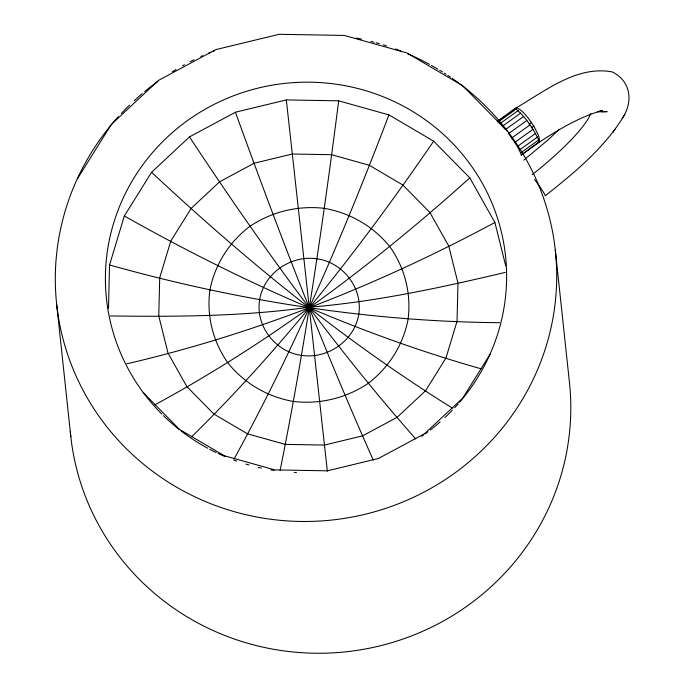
<?xml version="1.0" encoding="UTF-8"?>
<svg xmlns="http://www.w3.org/2000/svg" width="686" height="686" viewBox="0 0 686 686"><rect width="100%" height="100%" fill="white"/><g stroke="black" fill="none" stroke-linecap="round" stroke-linejoin="round"><path stroke-width="1.03" d="M523.59 116.577L505.471 129.56L500.12 123.497L497.178 121.405L515.306 108.422C525.742 117.049 533.819 129.242 539.47 141.548L521.06 155.19L539.179 142.208C540.397 137.2 536.778 132.389 534.797 128.016A20.889 5.068 55.9 0 0 522.569 111.784L519.774 109.417L517.484 108.131L515.863 108.019L508.112 114.03M108.491 308.52L109.554 264.976L124.312 215.987L151.572 172.306L189.473 136.908L235.435 112.221L286.336 99.916L338.695 100.833L388.945 114.905L433.663 141.187L469.799 177.871L494.898 222.478L505.702 265.756M338.695 100.833C322.832 224.554 304.713 348.085 280.111 470.407M622.142 118.455C633.521 102.214 631.026 81.171 612.366 71.961C576.806 65.136 544.873 91.341 515.863 108.019M388.945 114.905C344.115 232.477 294.628 348.582 234.072 458.994M515.014 109.083L515.306 108.422M77.364 178.857L111.312 124.458L158.517 80.373L215.764 49.624L279.151 34.3L344.355 35.44L406.944 52.976L462.63 85.707L507.64 131.395M490.096 354.25L462.724 398.12L424.66 433.663L378.5 458.454L327.385 470.819L274.803 469.893L224.339 455.761L179.432 429.367L143.142 392.521M534.617 179.5A20.812 1.098 53.6 0 1 540.508 187.801A20.537 1.08 53.6 0 1 545.224 195.356L545.216 195.819C574.962 172.246 605.232 147.387 624.86 114.339M612.804 132.638L615.136 129.088M433.663 141.187C361.599 246.351 282.675 347.408 191.583 436.853M539.47 141.548L538.621 142.611C558.55 129.594 579.293 117.006 602.342 110.429L597.686 111.887L607.153 111.646L601.888 111.724M559.236 129.26L548.783 139.275L523.787 160.138M469.799 177.871C373.458 264.564 269.041 343.034 154.882 404.809M532.122 174.613L535.029 172.409A98.964 19.825 -37 0 0 590.835 113.516M498.619 120.83L506.388 115.265M498.285 121.894L516.404 108.911M500.12 123.497L518.239 110.515M502.572 126.113L520.691 113.13M526.737 120.616L508.618 133.599L517.415 146.452L521.351 154.522M511.799 137.955L529.918 124.981M514.8 142.345L532.919 129.362M517.415 146.452L535.534 133.47M519.456 150.002L537.575 137.02M520.803 152.755L538.922 139.773M528.975 124.14L531.573 122.391M494.898 222.478C378.809 284.801 255.295 333.936 126.833 363.82M505.188 272.411C440.558 287.717 375.534 301.849 309.197 307.225C243.307 316.435 176.791 316.821 110.412 315.954M499.614 322.694C367.713 321.554 236.438 300.545 109.554 264.976M481.178 368.819C356.274 333.465 237.219 279.656 124.312 215.987M452.357 408.084C343.892 340.719 244.799 259.291 151.572 172.306M415.725 438.963C332.444 344.483 258.802 241.935 189.473 136.908M373.287 460.126C322.454 346.164 277.83 229.544 235.435 112.221M327.359 471.231L286.336 99.916M555.283 249.953L569.371 381.725A250.784 243.959 -6.1 0 1 344.192 651.983A250.784 243.959 -6.1 0 1 70.298 431.468M56.741 304.944L70.821 436.716M459.989 83.992A250.784 243.959 -6.1 0 1 500.54 430.285A250.784 243.959 -6.1 0 1 143.751 464.396A250.784 243.959 -6.1 0 1 118.395 116.646M121.285 113.516A250.784 243.959 -6.1 0 1 129.517 105.138M134.19 100.722A250.784 243.959 -6.1 0 1 142.216 93.63M144.677 91.572A250.784 243.959 -6.1 0 1 158.174 81.205M172.358 71.747A250.784 243.959 -6.1 0 1 176.028 69.518M182.553 65.762A250.784 243.959 -6.1 0 1 184.44 64.716M190.159 61.697A250.784 243.959 -6.1 0 1 194.018 59.759M200.827 56.535A250.784 243.959 -6.1 0 1 202.782 55.652M208.681 53.114A250.784 243.959 -6.1 0 1 210.662 52.299M212.643 51.501A250.784 243.959 -6.1 0 1 214.624 50.73M356.223 38.082A250.784 243.959 -6.1 0 1 361.488 39.153M370.92 41.374A250.784 243.959 -6.1 0 1 374.05 42.189M376.134 42.764A250.784 243.959 -6.1 0 1 379.247 43.647M383.371 44.89A250.784 243.959 -6.1 0 1 386.45 45.859M395.573 49.015A250.784 243.959 -6.1 0 1 400.564 50.901M407.441 53.705A250.784 243.959 -6.1 0 1 429.505 64.381M431.383 65.41A250.784 243.959 -6.1 0 1 437.882 69.157M439.726 70.264A250.784 243.959 -6.1 0 1 442.453 71.953M444.262 73.093A250.784 243.959 -6.1 0 1 446.063 74.251M447.847 75.417A250.784 243.959 -6.1 0 1 450.505 77.201M452.254 78.41A250.784 243.959 -6.1 0 1 458.291 82.732M161.939 414.155A200.681 195.218 -6.1 0 1 161.604 142.714A200.681 195.218 -6.1 0 1 440.301 131.618A200.681 195.218 -6.1 0 1 459.517 402.305M458.137 403.891A200.681 195.218 -6.1 0 1 454.595 407.818M452.408 410.134A200.681 195.218 -6.1 0 1 444.837 417.628M440.103 421.941A200.681 195.218 -6.1 0 1 430.251 430.071M427.721 431.991A200.681 195.218 -6.1 0 1 425.166 433.869M423.459 435.096A200.681 195.218 -6.1 0 1 421.727 436.313M296.386 472.551A200.681 195.218 -6.1 0 1 294.234 472.457M274.048 470.416A200.681 195.218 -6.1 0 1 270.901 469.91M261.469 468.101A200.681 195.218 -6.1 0 1 258.33 467.398M248.975 464.988A200.681 195.218 -6.1 0 1 245.88 464.088M236.713 461.095A200.681 195.218 -6.1 0 1 233.703 460.014M224.845 456.49A200.681 195.218 -6.1 0 1 218.088 453.472M216.176 452.563A200.681 195.218 -6.1 0 1 209.522 449.201M207.635 448.198A200.681 195.218 -6.1 0 1 180.958 430.851M179.303 429.565A200.681 195.218 -6.1 0 1 163.448 415.647M531.238 127.776A98.964 19.825 -37 0 1 533.982 126.061M159.709 277.813L158.775 316.04L168.036 353.144L186.858 386.595L213.963 414.112L247.5 433.818L285.187 444.374L324.452 445.068L362.628 435.833L397.1 417.32L425.526 390.771L445.969 358.015L457.039 321.262L457.974 283.035L448.713 245.94L429.89 212.489L402.785 184.971L369.248 165.257L331.561 154.702L292.296 154.016L254.12 163.242L219.649 181.764L191.222 208.304L170.771 241.069L159.709 277.813M209.839 290.427C206.495 316.04 213.003 341.894 227.932 362.945C244.327 383.423 267.694 396.954 293.488 401.473C319.727 404.543 346.173 398.197 368.099 383.431C388.816 367.687 403.179 344.998 408.059 319.393C411.394 293.788 404.894 267.934 389.957 246.874C373.57 226.406 350.203 212.874 324.409 208.355C298.17 205.286 271.716 211.631 249.798 226.397C229.081 242.141 214.718 264.83 209.839 290.427M259.625 299.851C255.269 326.03 275.412 351.858 301.454 355.374C327.591 359.353 354.551 340.693 358.735 314.334C363.091 288.154 342.949 262.326 316.906 258.811C290.77 254.832 263.81 273.482 259.625 299.851"/></g></svg>
